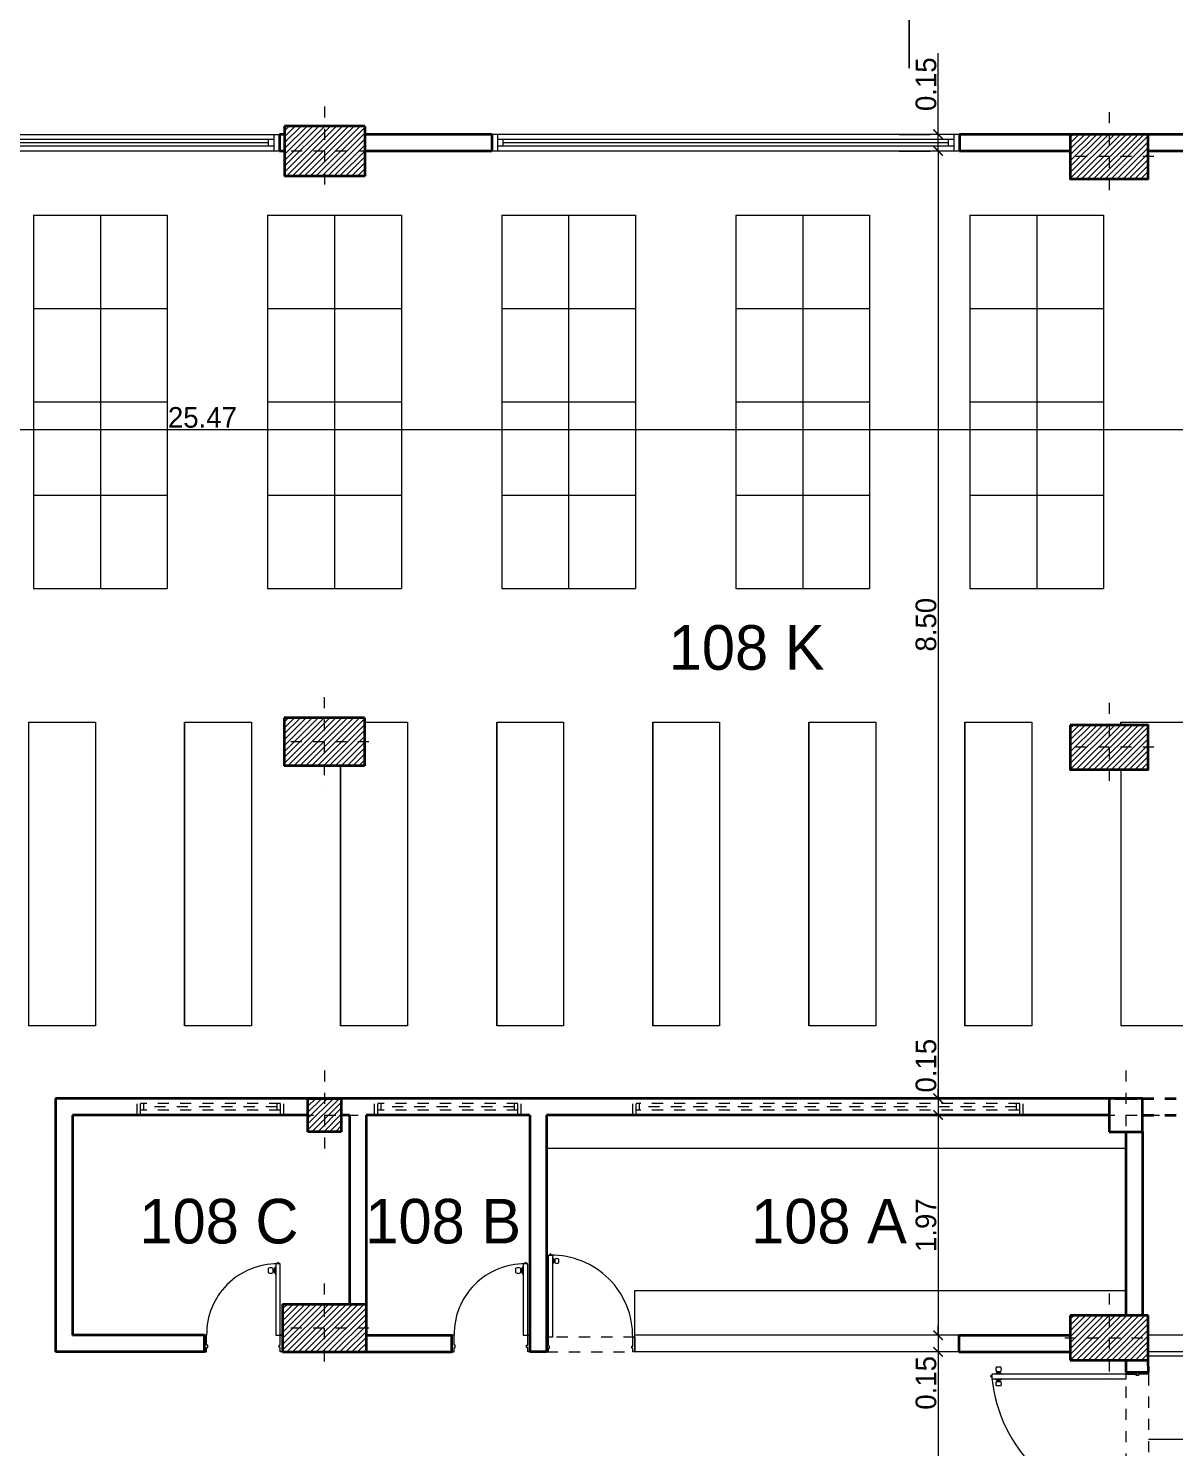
# Model space of a CAD drawing. Header units: millimetres. Extents: x 189.5 to 285.5, y -15 to 51.
# Drawn here: x 224.15 to 234.43, y 28.8 to 41.54 of the extents above; entities that cross this region are included whole.
import ezdxf
from ezdxf.enums import TextEntityAlignment as Align

# ---------------------------------------------------------------- set-up
doc = ezdxf.new("R2010")
doc.units = ezdxf.units.MM
doc.header["$LTSCALE"] = 0.005
doc.header["$MEASUREMENT"] = 0
for name, pattern in [('ACAD_ISO02W100', [15, 12, -3]), ('ACAD_ISO10W100', [18, 12, -3, 0, -3]), ('HIDDEN', [0.375, 0.25, -0.125])]:
    doc.linetypes.add(name, pattern=pattern)
for name, color, linetype, lineweight in [('Aux', 1, 'Continuous', 9), ('columna', 6, 'Continuous', 40), ('cotas', 1, 'Continuous', 15), ('ejes', 1, 'ACAD_ISO10W100', 9), ('Hatch', 11, 'Continuous', 9), ('muebles', 2, 'Continuous', 20), ('muro', 5, 'Continuous', 40), ('proy', 1, 'ACAD_ISO02W100', 9), ('pu-ven', 2, 'Continuous', 20), ('reforzamiento', 5, 'ACAD_ISO10W100', 40)]:
    doc.layers.add(name, color=color, linetype=linetype, lineweight=lineweight)
doc.layers.add('text', color=1, linetype='Continuous')
doc.layers.add('WB_SIMBOLOS', color=7, linetype='Continuous')
doc.styles.get("Standard").update_dxf_attribs({"font": 'ERASMD.TTF', "height": 0.185})
doc.dimstyles.get("Standard").update_dxf_attribs({"dimtxt": 0.15, "dimasz": 0.085, "dimexe": 0.07, "dimexo": 0.4, "dimgap": 0.015, "dimtad": 1, "dimzin": 1, "dimdsep": 46, "dimtxsty": 'Standard', "dimblk": 'ARCHTICK', "dimcen": 0, "dimclrd": 256, "dimclre": 256, "dimclrt": 2, "dimadec": 0, "dimazin": 0, "dimtfac": 1, "dimtix": 1, "dimtmove": 0, "dimatfit": 0, "dimfxl": 1, "dimlwd": -1, "dimlwe": -1, "dimarcsym": 0})
pattern_1 = [(45, (-337.533465, 81.375706), (-0.0265165043, 0.0265165043), [])]

# ---------------------------------------------------------------- blocks, each defined once
blk = doc.blocks.new('_ArchTick')
at = {"color": 0, "linetype": 'ByBlock', "const_width": 0.15}
blk.add_lwpolyline([(-0.5, -0.5), (0.5, 0.5)], dxfattribs=at)
blk = doc.blocks.new('*D124')
at = {"layer": 'cotas', "transparency": 16777216}
for p, q in [((212.972, 38.271), (212.972, 38.008)), ((238.444, 37.762), (238.444, 38.008)), ((212.972, 37.938), (238.444, 37.938))]:
    blk.add_line(p, q, dxfattribs=at)
at = {"layer": 'Defpoints', "color": 0, "transparency": 16777216}
for p in [(212.972, 37.871), (238.444, 37.938), (238.444, 37.362)]:
    blk.add_point(p, dxfattribs=at)
at = {"layer": 'cotas', "transparency": 16777216, "xscale": 0.085, "yscale": 0.085, "zscale": 0.085, "rotation": 180}
blk.add_blockref('_ArchTick', (212.972, 37.938), dxfattribs=at)
at = {"layer": 'cotas', "transparency": 16777216, "xscale": 0.085, "yscale": 0.085, "zscale": 0.085}
blk.add_blockref('_ArchTick', (238.444, 37.938), dxfattribs=at)
at = {"layer": 'cotas', "color": 2, "transparency": 16777216, "insert": (225.708, 38.045), "char_height": 0.185, "attachment_point": 5}
blk.add_mtext('25.47', dxfattribs=at)
blk = doc.blocks.new('*D198')
at = {"layer": 'cotas', "transparency": 16777216}
for p, q in [((232.308, 40.586), (232.308, 41.315)), ((231.958, 40.586), (232.238, 40.586)), ((232.308, 40.436), (232.308, 40.586)), ((231.958, 40.436), (232.238, 40.436)), ((232.308, 40.436), (232.308, 40.351))]:
    blk.add_line(p, q, dxfattribs=at)
at = {"layer": 'Defpoints', "color": 0, "transparency": 16777216}
for p in [(232.358, 40.586), (232.308, 40.436), (232.358, 40.436)]:
    blk.add_point(p, dxfattribs=at)
at = {"layer": 'cotas', "transparency": 16777216, "xscale": 0.085, "yscale": 0.085, "zscale": 0.085}
for p, rotation in [((232.308, 40.586), 270), ((232.308, 40.436), 90)]:
    blk.add_blockref('_ArchTick', p, dxfattribs=dict(at, rotation=rotation))
at = {"layer": 'cotas', "color": 2, "transparency": 16777216, "insert": (232.2, 41.036), "char_height": 0.185, "attachment_point": 5, "rotation": 90}
blk.add_mtext('0.15', dxfattribs=at)
blk = doc.blocks.new('*D199')
at = {"layer": 'cotas', "transparency": 16777216}
for p, q in [((231.958, 40.436), (232.238, 40.436)), ((232.308, 40.436), (232.308, 31.936)), ((232.312, 31.936), (232.238, 31.936))]:
    blk.add_line(p, q, dxfattribs=at)
at = {"layer": 'Defpoints', "color": 0, "transparency": 16777216}
for p in [(232.358, 40.436), (232.308, 31.936), (232.712, 31.936)]:
    blk.add_point(p, dxfattribs=at)
at = {"layer": 'cotas', "transparency": 16777216, "xscale": 0.085, "yscale": 0.085, "zscale": 0.085}
for p, rotation in [((232.308, 40.436), 90), ((232.308, 31.936), 270)]:
    blk.add_blockref('_ArchTick', p, dxfattribs=dict(at, rotation=rotation))
at = {"layer": 'cotas', "color": 2, "transparency": 16777216, "insert": (232.2, 36.186), "char_height": 0.185, "attachment_point": 5, "rotation": 90}
blk.add_mtext('8.50', dxfattribs=at)
blk = doc.blocks.new('*D200')
at = {"layer": 'cotas', "transparency": 16777216}
for p, q in [((232.308, 31.936), (232.308, 32.021)), ((232.312, 31.936), (232.238, 31.936)), ((232.308, 31.936), (232.308, 31.786)), ((232.312, 31.786), (232.238, 31.786)), ((232.308, 31.786), (232.308, 31.701))]:
    blk.add_line(p, q, dxfattribs=at)
at = {"layer": 'Defpoints', "color": 0, "transparency": 16777216}
for p in [(232.712, 31.936), (232.308, 31.786), (232.712, 31.786)]:
    blk.add_point(p, dxfattribs=at)
at = {"layer": 'cotas', "transparency": 16777216, "xscale": 0.085, "yscale": 0.085, "zscale": 0.085}
for p, rotation in [((232.308, 31.936), 270), ((232.308, 31.786), 90)]:
    blk.add_blockref('_ArchTick', p, dxfattribs=dict(at, rotation=rotation))
at = {"layer": 'cotas', "color": 2, "transparency": 16777216, "insert": (232.2, 32.229), "char_height": 0.185, "attachment_point": 5, "rotation": 90}
blk.add_mtext('0.15', dxfattribs=at)
blk = doc.blocks.new('*D201')
at = {"layer": 'cotas', "transparency": 16777216}
for p, q in [((232.312, 31.786), (232.238, 31.786)), ((232.308, 31.786), (232.308, 29.811)), ((232.408, 29.811), (232.238, 29.811))]:
    blk.add_line(p, q, dxfattribs=at)
at = {"layer": 'Defpoints', "color": 0, "transparency": 16777216}
for p in [(232.712, 31.786), (232.308, 29.811), (232.808, 29.811)]:
    blk.add_point(p, dxfattribs=at)
at = {"layer": 'cotas', "transparency": 16777216, "xscale": 0.085, "yscale": 0.085, "zscale": 0.085}
for p, rotation in [((232.308, 31.786), 90), ((232.308, 29.811), 270)]:
    blk.add_blockref('_ArchTick', p, dxfattribs=dict(at, rotation=rotation))
at = {"layer": 'cotas', "color": 2, "transparency": 16777216, "insert": (232.2, 30.798), "char_height": 0.185, "attachment_point": 5, "rotation": 90}
blk.add_mtext('1.97', dxfattribs=at)
blk = doc.blocks.new('*D202')
at = {"layer": 'cotas', "transparency": 16777216}
for p, q in [((232.408, 29.811), (232.238, 29.811)), ((232.308, 29.811), (232.308, 29.896)), ((232.308, 29.811), (232.308, 29.661)), ((232.408, 29.661), (232.238, 29.661)), ((232.308, 29.661), (232.308, 29.576))]:
    blk.add_line(p, q, dxfattribs=at)
at = {"layer": 'Defpoints', "color": 0, "transparency": 16777216}
for p in [(232.808, 29.811), (232.308, 29.661), (232.808, 29.661)]:
    blk.add_point(p, dxfattribs=at)
at = {"layer": 'cotas', "transparency": 16777216, "xscale": 0.085, "yscale": 0.085, "zscale": 0.085}
for p, rotation in [((232.308, 29.811), 270), ((232.308, 29.661), 90)]:
    blk.add_blockref('_ArchTick', p, dxfattribs=dict(at, rotation=rotation))
at = {"layer": 'cotas', "color": 2, "transparency": 16777216, "insert": (232.2, 29.383), "char_height": 0.185, "attachment_point": 5, "rotation": 90}
blk.add_mtext('0.15', dxfattribs=at)
blk = doc.blocks.new('*D203')
at = {"layer": 'cotas', "transparency": 16777216}
for p, q in [((232.408, 29.661), (232.238, 29.661)), ((232.308, 29.661), (232.308, 26.786)), ((232.273, 26.786), (232.238, 26.786))]:
    blk.add_line(p, q, dxfattribs=at)
at = {"layer": 'Defpoints', "color": 0, "transparency": 16777216}
for p in [(232.808, 29.661), (232.308, 26.786), (232.673, 26.786)]:
    blk.add_point(p, dxfattribs=at)
at = {"layer": 'cotas', "transparency": 16777216, "xscale": 0.085, "yscale": 0.085, "zscale": 0.085}
for p, rotation in [((232.308, 29.661), 90), ((232.308, 26.786), 270)]:
    blk.add_blockref('_ArchTick', p, dxfattribs=dict(at, rotation=rotation))
at = {"layer": 'cotas', "color": 2, "transparency": 16777216, "insert": (232.2, 28.224), "char_height": 0.185, "attachment_point": 5, "rotation": 90}
blk.add_mtext('2.88', dxfattribs=at)

msp = doc.modelspace()

# ---------------------------------------------------------------- hatches: boundary and pattern name
at = {"layer": 'Hatch'}
h = msp.add_hatch(dxfattribs=at)
h.set_pattern_fill('ANSI31', color=256, scale=0.3, style=0)
h.set_pattern_definition(pattern_1)
h.paths.add_polyline_path([(226.804, 40.661), (226.444, 40.661), (226.444, 40.436), (226.804, 40.436)])
h.paths.add_polyline_path([(227.164, 40.661), (226.804, 40.661), (226.804, 40.436), (227.164, 40.436)])
h.paths.add_polyline_path([(227.164, 40.436), (226.804, 40.436), (226.804, 40.211), (227.164, 40.211)])
h.paths.add_polyline_path([(226.804, 40.436), (226.444, 40.436), (226.444, 40.211), (226.804, 40.211)])
h = msp.add_hatch(dxfattribs=at)
h.set_pattern_fill('ANSI31', color=256, scale=0.3, style=0)
h.set_pattern_definition(pattern_1)
h.paths.add_polyline_path([(233.844, 40.586), (233.494, 40.586), (233.494, 40.386), (233.844, 40.386)])
h.paths.add_polyline_path([(233.844, 40.386), (233.494, 40.386), (233.494, 40.186), (233.844, 40.186)])
h.paths.add_polyline_path([(234.194, 40.586), (233.844, 40.586), (233.844, 40.386), (234.194, 40.386)])
h.paths.add_polyline_path([(234.194, 40.386), (233.844, 40.386), (233.844, 40.186), (234.194, 40.186)])
h = msp.add_hatch(dxfattribs=at)
h.set_pattern_fill('NET', color=256, scale=6, style=0)
h.set_pattern_definition([(0, (-337.5335, 81.3757), (0, 0.75), []), (90, (-337.5335, 81.3757), (-0.75, 5e-17), [])])
h.paths.add_polyline_path([(251.589, 29.636), (251.589, 29.811), (251.542, 29.811), (250.739, 29.811), (247.989, 29.811), (247.989, 29.561), (247.259, 29.561), (247.259, 29.811), (246.739, 29.811), (245.119, 29.811), (244.419, 29.811), (244.419, 34.202), (244.419, 34.202), (244.419, 35.081), (244.419, 35.081), (244.419, 35.231), (244.419, 35.244), (244.419, 35.263), (244.419, 36.131), (244.419, 36.131), (244.419, 40.436), (243.044, 40.436), (243.044, 36.334), (243.044, 36.322), (243.044, 36.302), (243.044, 35.434), (243.044, 35.434), (243.044, 29.811), (241.044, 29.811), (241.026, 29.811), (240.254, 29.811), (239.109, 29.811), (239.109, 29.561), (238.379, 29.561), (238.379, 29.66), (238.361, 29.66), (237.589, 29.66), (237.589, 29.661), (234.194, 29.661), (234.194, 29.586), (234.195, 29.46), (234.195, 29.46), (234.195, 27.05), (234.195, 26.786), (234.192, 25.919), (234.192, 23.761), (234.192, 23.286), (234.192, 23.186), (234.764, 23.186), (234.764, 23.186), (234.784, 23.186), (234.784, 24.393), (234.824, 24.393), (234.824, 24.388, -0.361107), (235.988, 23.186, -0.36511), (237.154, 24.39), (237.154, 24.393), (237.169, 24.393), (237.169, 24.394, -1.126482), (237.186, 24.393), (237.214, 24.393), (237.214, 24.831), (237.214, 24.861), (237.214, 24.961), (237.214, 25.531), (237.214, 26.786), (238.394, 26.786), (238.394, 26.886), (239.094, 26.886), (239.094, 26.779), (239.694, 26.779), (239.694, 26.786), (240.994, 26.786), (240.994, 26.586), (242.094, 26.586), (242.094, 27.09, -0.414214), (242.069, 27.115, -1), (242.119, 27.115, -0.414214), (242.094, 27.09), (242.094, 26.586), (243.294, 26.586), (243.319, 26.586), (243.319, 26.536), (243.969, 26.536), (243.969, 26.586), (243.994, 26.586), (245.494, 26.586), (245.494, 26.786), (247.539, 26.786), (247.539, 26.886), (248.239, 26.886), (248.239, 26.486), (248.189, 26.486), (248.189, 23.186), (248.709, 23.186), (248.709, 24.291), (248.695, 24.319, -0.533094), (248.625, 24.331, -0.533094), (248.695, 24.343), (248.709, 24.371), (248.709, 24.393), (248.749, 24.393), (248.749, 24.388, -0.361107), (249.913, 23.186, -0.36511), (251.079, 24.39), (251.079, 24.393), (251.094, 24.393), (251.094, 24.394, -1.126482), (251.111, 24.393), (251.119, 24.393), (251.119, 24.371), (251.133, 24.343, -0.533094), (251.203, 24.331, -0.533094), (251.133, 24.319), (251.119, 24.291), (251.119, 23.286), (251.639, 23.286), (251.639, 26.436), (251.589, 26.436), (251.589, 26.836), (251.589, 26.856), (251.589, 27.736)])
h.paths.add_polyline_path([(237.176, 24.386, -0.994515), (237.179, 24.403, -1.001182), (237.176, 24.386, -0.002159)], flags=17)
h.paths.add_polyline_path([(248.703, 24.331, -0.645497), (248.625, 24.331, -0.645497)], flags=17)
h.paths.add_polyline_path([(251.101, 24.386, -0.00258), (251.101, 24.386, -0.008851), (251.101, 24.386, -363.638745), (251.101, 24.386, -115.199199)], flags=17)
h.paths.add_polyline_path([(251.203, 24.331, -0.645497), (251.125, 24.331, -0.645497)], flags=16)
h.paths.add_polyline_path([(251.119, 24.39), (251.084, 24.39, 0.366205), (249.913, 23.186), (251.119, 23.186)], flags=16)
h.paths.add_polyline_path([(251.065, 24.343), (251.074, 24.361), (251.074, 24.301), (251.065, 24.319, -0.533094), (250.995, 24.331, -0.533094)], flags=0)
h.paths.add_polyline_path([(251.064, 24.321), (251.054, 24.321), (251.054, 24.301), (251.064, 24.301)], flags=0)
h.paths.add_polyline_path([(248.814, 24.379), (248.814, 24.311, -0.337682), (248.763, 24.319), (248.749, 24.291), (248.749, 23.186), (249.913, 23.186, 0.34701)], flags=16)
h.paths.add_polyline_path([(251.109, 23.096), (251.119, 23.096), (251.119, 23.186), (248.709, 23.186), (248.709, 23.096), (248.719, 23.096), (248.719, 23.076), (248.709, 23.076), (248.709, 22.986), (251.119, 22.986), (251.119, 23.076), (251.109, 23.076)])
h.paths.add_polyline_path([(237.194, 24.39), (237.159, 24.39, 0.366205), (235.988, 23.186), (237.154, 23.186), (237.194, 23.186)], flags=17)
h.paths.add_polyline_path([(237.14, 24.343), (237.149, 24.361), (237.149, 24.301), (237.14, 24.319, -0.533094), (237.07, 24.331, -0.533094)], flags=16)
h.paths.add_polyline_path([(237.139, 24.321), (237.129, 24.321), (237.129, 24.301), (237.139, 24.301)], flags=16)
h.paths.add_polyline_path([(234.889, 24.379), (234.889, 24.311, -0.337682), (234.838, 24.319), (234.824, 24.291), (234.824, 23.186), (235.988, 23.186, 0.34701)], flags=16)
h.paths.add_polyline_path([(237.184, 23.096), (237.194, 23.096), (237.194, 23.186), (234.784, 23.186), (234.784, 23.096), (234.794, 23.096), (234.794, 23.076), (234.794, 23.076), (234.784, 23.076), (234.784, 22.986), (237.194, 22.986), (237.194, 23.076), (237.184, 23.076)])
h.paths.add_polyline_path([(243.41, 38.19), (244.053, 38.19), (244.053, 37.907), (243.41, 37.907)], flags=24)
h.paths.add_polyline_path([(248.983, 29.141), (248.983, 29.727), (249.266, 29.727), (249.266, 29.141)], flags=24)
h.paths.add_polyline_path([(248.983, 28.03), (248.983, 28.662), (249.266, 28.662), (249.266, 28.03)], flags=24)
h.paths.add_polyline_path([(248.983, 24.732), (248.983, 25.335), (249.266, 25.335), (249.266, 24.732)], flags=24)
h.paths.add_polyline_path([(244.842, 29.211), (244.842, 29.798), (245.126, 29.798), (245.126, 29.211)], flags=24)
h.paths.add_polyline_path([(244.842, 27.898), (244.842, 28.499), (245.126, 28.499), (245.126, 27.898)], flags=24)
h.paths.add_polyline_path([(239.754, 27.979), (239.754, 28.612), (240.037, 28.612), (240.037, 27.979)], flags=24)
h = msp.add_hatch(dxfattribs=at)
h.set_pattern_fill('ANSI31', color=256, scale=0.3, style=0)
h.set_pattern_definition(pattern_1)
h.paths.add_polyline_path([(227.161, 35.351), (226.441, 35.351), (226.441, 34.921), (227.161, 34.921)])
h = msp.add_hatch(dxfattribs=at)
h.set_pattern_fill('ANSI31', color=256, scale=0.3, style=0)
h.set_pattern_definition(pattern_1)
h.paths.add_polyline_path([(233.844, 35.286), (233.494, 35.286), (233.494, 35.086), (233.844, 35.086)])
h.paths.add_polyline_path([(234.194, 35.286), (233.844, 35.286), (233.844, 35.086), (234.194, 35.086)])
h.paths.add_polyline_path([(234.194, 35.086), (233.844, 35.086), (233.844, 34.886), (234.194, 34.886)])
h.paths.add_polyline_path([(233.844, 35.086), (233.494, 35.086), (233.494, 34.886), (233.844, 34.886)])
h = msp.add_hatch(dxfattribs=at)
h.set_pattern_fill('ANSI31', color=256, scale=0.3, style=0)
h.set_pattern_definition(pattern_1)
h.paths.add_polyline_path([(226.954, 31.936), (226.654, 31.936), (226.654, 31.636), (226.954, 31.636)])
h = msp.add_hatch(dxfattribs=at)
h.set_pattern_fill('ANSI31', color=256, scale=0.3, style=0)
h.set_pattern_definition(pattern_1)
h.paths.add_polyline_path([(227.176, 30.09), (226.426, 30.09), (226.426, 29.81), (226.426, 29.81), (226.426, 29.66), (227.176, 29.66)])
h = msp.add_hatch(dxfattribs=at)
h.set_pattern_fill('ANSI31', color=256, scale=0.3, style=0)
h.set_pattern_definition(pattern_1)
h.paths.add_polyline_path([(233.844, 29.986), (233.494, 29.986), (233.494, 29.786), (233.844, 29.786)])
h.paths.add_polyline_path([(234.194, 29.986), (233.844, 29.986), (233.844, 29.786), (234.194, 29.786)])
h.paths.add_polyline_path([(234.194, 29.786), (233.844, 29.786), (233.844, 29.586), (234.194, 29.586)])
h.paths.add_polyline_path([(233.844, 29.786), (233.494, 29.786), (233.494, 29.586), (233.844, 29.586)])

# ---------------------------------------------------------------- linework, layer by layer
at = {"layer": 'Aux'}
for p, q in [((226.349, 40.541), (222.698, 40.541)), ((232.449, 40.541), (228.354, 40.541)), ((226.349, 40.481), (222.698, 40.481)), ((232.449, 40.481), (228.354, 40.481)), ((226.401, 30.453), (226.371, 30.453)), ((226.371, 30.453), (226.371, 30.45)), ((226.381, 30.453), (226.381, 30.455)), ((226.381, 30.455), (226.381, 30.453)), ((226.391, 30.453), (226.391, 30.463)), ((226.391, 30.453), (226.391, 30.463)), ((226.401, 30.45), (226.401, 30.453)), ((228.621, 30.453), (228.591, 30.453)), ((228.591, 30.453), (228.591, 30.45)), ((228.601, 30.453), (228.601, 30.455)), ((228.601, 30.455), (228.601, 30.453)), ((228.611, 30.453), (228.611, 30.463)), ((228.611, 30.453), (228.611, 30.463)), ((228.621, 30.45), (228.621, 30.453)), ((228.827, 30.531), (228.827, 30.54)), ((228.835, 30.531), (228.835, 30.533)), ((226.301, 30.371), (226.301, 30.411)), ((226.341, 30.411), (226.341, 30.371)), ((226.351, 30.401), (226.341, 30.401)), ((226.341, 30.401), (226.341, 30.381)), ((226.341, 30.381), (226.351, 30.381)), ((226.361, 30.421), (226.351, 30.401)), ((226.351, 30.401), (226.351, 30.381)), ((226.351, 30.381), (226.361, 30.361)), ((226.366, 30.421), (226.361, 30.421)), ((226.361, 30.421), (226.361, 30.361)), ((226.361, 30.361), (226.366, 30.361)), ((228.521, 30.371), (228.521, 30.411)), ((228.561, 30.411), (228.561, 30.371)), ((228.571, 30.401), (228.561, 30.401)), ((228.561, 30.401), (228.561, 30.381)), ((228.561, 30.381), (228.571, 30.381)), ((228.581, 30.421), (228.571, 30.401)), ((228.571, 30.401), (228.571, 30.381)), ((228.571, 30.381), (228.581, 30.361)), ((228.586, 30.421), (228.581, 30.421)), ((228.581, 30.421), (228.581, 30.361)), ((228.581, 30.361), (228.586, 30.361)), ((232.789, 29.445), (232.779, 29.445)), ((232.789, 29.445), (232.779, 29.445)), ((232.789, 29.435), (232.787, 29.435)), ((232.787, 29.435), (232.789, 29.435)), ((232.791, 29.455), (232.789, 29.455)), ((232.789, 29.455), (232.789, 29.425)), ((232.789, 29.425), (232.791, 29.425)), ((232.82, 29.465), (232.84, 29.475)), ((232.82, 29.46), (232.82, 29.465)), ((232.82, 29.465), (232.88, 29.465)), ((232.82, 29.42), (232.82, 29.415)), ((232.87, 29.525), (232.83, 29.525)), ((232.83, 29.485), (232.87, 29.485)), ((232.84, 29.475), (232.84, 29.485)), ((232.84, 29.485), (232.86, 29.485)), ((232.84, 29.475), (232.86, 29.475)), ((232.86, 29.485), (232.86, 29.475)), ((232.86, 29.475), (232.88, 29.465)), ((232.88, 29.465), (232.88, 29.46)), ((232.88, 29.415), (232.88, 29.42)), ((232.82, 29.415), (232.88, 29.415)), ((232.82, 29.415), (232.84, 29.405)), ((232.83, 29.395), (232.87, 29.395)), ((232.87, 29.355), (232.83, 29.355)), ((232.84, 29.405), (232.84, 29.395)), ((232.84, 29.405), (232.86, 29.405)), ((232.84, 29.395), (232.86, 29.395)), ((232.86, 29.405), (232.88, 29.415)), ((232.86, 29.395), (232.86, 29.405))]:
    msp.add_line(p, q, dxfattribs=at)
for points in [[(228.818, 30.529), (228.818, 30.531), (228.844, 30.531), (228.844, 30.529)], [(228.849, 30.503), (228.853, 30.503), (228.853, 30.451), (228.849, 30.451)], [(228.853, 30.503), (228.862, 30.486), (228.862, 30.468), (228.853, 30.451)], [(228.862, 30.486), (228.871, 30.486), (228.871, 30.468), (228.862, 30.468)]]:
    msp.add_lwpolyline(points, dxfattribs=at)
for points in [[(228.827, 30.531), (228.827, 30.54, -0.457422), (228.835, 30.533), (228.835, 30.531)], [(228.871, 30.494), (228.871, 30.459, 0.25), (228.906, 30.459), (228.906, 30.494, 0.25), (228.871, 30.494, 1)]]:
    msp.add_lwpolyline(points, format="xyb", dxfattribs=at)
for centre, radius in [((226.409, 29.813), 0.0025), ((228.628, 29.813), 0.0025), ((228.811, 29.794), 0.00219)]:
    msp.add_circle(centre, radius, dxfattribs=at)
for centre, radius, start, end in [((226.376, 29.82), 0.63, 89.2361, 180.7639), ((226.39, 30.454), 0.00846, 79.499, 177.8206), ((226.39, 30.454), 0.00846, 79.499, 177.8206), ((228.596, 29.82), 0.63, 89.2361, 180.7639), ((228.609, 30.454), 0.00846, 79.499, 177.8206), ((228.609, 30.454), 0.00846, 79.499, 177.8206), ((228.828, 30.533), 0.00743, 2.1794, 100.501), ((228.84, 29.801), 0.728, 359.2361, 90.7639), ((226.321, 30.374), 0.0425, 61.9275, 118.0725), ((226.321, 30.409), 0.0425, 241.9275, 298.0725), ((228.541, 30.374), 0.0425, 61.9275, 118.0725), ((228.541, 30.409), 0.0425, 241.9275, 298.0725), ((232.787, 29.444), 0.00846, 169.499, 267.8206), ((232.787, 29.444), 0.00846, 169.499, 267.8206), ((234.085, 29.551), 1.3, 185.5581, 266.0099), ((232.868, 29.505), 0.0425, 151.9275, 208.0725), ((232.833, 29.505), 0.0425, 331.9275, 28.0725), ((232.868, 29.375), 0.0425, 151.9275, 208.0725), ((232.833, 29.375), 0.0425, 331.9275, 28.0725)]:
    msp.add_arc(centre, radius, start, end, dxfattribs=at)
at = {"layer": 'columna'}
for p, q in [((226.444, 40.661), (226.444, 40.211)), ((227.164, 40.661), (226.444, 40.661)), ((227.164, 40.661), (227.164, 40.211)), ((234.194, 40.586), (233.794, 40.586)), ((234.194, 40.286), (234.194, 40.586)), ((227.164, 40.211), (226.444, 40.211)), ((226.441, 35.351), (226.441, 34.921)), ((227.161, 35.351), (226.441, 35.351)), ((227.161, 35.351), (227.161, 34.921)), ((227.161, 34.921), (226.441, 34.921)), ((226.654, 31.636), (226.654, 31.936)), ((226.654, 31.936), (226.954, 31.936)), ((226.954, 31.936), (226.954, 31.636)), ((234.143, 31.936), (233.843, 31.936)), ((233.843, 31.936), (233.843, 31.636)), ((234.143, 31.636), (234.143, 31.936)), ((226.954, 31.636), (226.654, 31.636)), ((233.843, 31.636), (234.143, 31.636)), ((226.426, 30.09), (226.426, 29.66)), ((226.426, 30.09), (227.176, 30.09)), ((227.176, 30.09), (227.176, 29.66)), ((234.194, 29.986), (233.494, 29.986)), ((233.494, 29.986), (233.494, 29.586)), ((234.194, 29.586), (234.194, 29.986)), ((226.426, 29.66), (227.176, 29.66)), ((233.494, 29.586), (234.194, 29.586))]:
    msp.add_line(p, q, dxfattribs=at)
for points in [[(233.494, 40.586), (233.494, 40.186), (234.194, 40.186), (234.194, 40.586)], [(233.494, 35.286), (233.494, 34.886), (234.194, 34.886), (234.194, 35.286)]]:
    msp.add_lwpolyline(points, close=True, dxfattribs=at)
at = {"layer": 'ejes'}
for p, q in [((226.804, 40.836), (226.804, 40.036)), ((233.844, 40.786), (233.844, 39.986)), ((227.204, 40.436), (226.244, 40.436)), ((234.244, 40.386), (233.444, 40.386)), ((226.801, 35.536), (226.801, 34.736)), ((233.844, 35.486), (233.844, 34.686)), ((227.201, 35.136), (226.401, 35.136)), ((234.244, 35.086), (233.444, 35.086)), ((226.804, 32.186), (226.804, 31.386)), ((233.993, 32.186), (233.993, 31.386)), ((226.404, 31.786), (227.204, 31.786)), ((233.593, 31.786), (234.393, 31.786)), ((226.801, 30.275), (226.801, 29.475)), ((233.844, 30.186), (233.844, 29.386)), ((227.201, 29.875), (226.401, 29.875)), ((233.444, 29.786), (234.244, 29.786))]:
    msp.add_line(p, q, dxfattribs=at)
at = {"layer": 'muebles', "linetype": 'ByBlock'}
for p, q in [((224.193, 39.861), (225.393, 39.861)), ((226.293, 39.861), (227.493, 39.861)), ((228.393, 39.861), (229.593, 39.861)), ((230.493, 39.861), (231.693, 39.861)), ((232.593, 39.861), (233.793, 39.861)), ((224.193, 39.024), (225.393, 39.024)), ((226.293, 39.024), (227.493, 39.024)), ((228.393, 39.024), (229.593, 39.024)), ((230.493, 39.024), (231.693, 39.024)), ((232.593, 39.024), (233.793, 39.024)), ((224.193, 38.186), (225.393, 38.186)), ((226.293, 38.186), (227.493, 38.186)), ((228.393, 38.186), (229.593, 38.186)), ((230.493, 38.186), (231.693, 38.186)), ((232.593, 38.186), (233.793, 38.186)), ((224.193, 37.349), (225.393, 37.349)), ((226.293, 37.349), (227.493, 37.349)), ((228.393, 37.349), (229.593, 37.349)), ((230.493, 37.349), (231.693, 37.349)), ((232.593, 37.349), (233.793, 37.349)), ((224.193, 36.511), (225.393, 36.511)), ((226.293, 36.511), (227.493, 36.511)), ((228.393, 36.511), (229.593, 36.511)), ((230.493, 36.511), (231.693, 36.511)), ((232.593, 36.511), (233.793, 36.511)), ((224.148, 35.311), (224.748, 35.311)), ((224.148, 35.311), (224.148, 32.586)), ((224.748, 35.311), (224.748, 32.586)), ((225.545, 35.311), (225.545, 32.586)), ((225.548, 35.311), (225.548, 32.586)), ((225.548, 35.311), (226.148, 35.311)), ((225.548, 35.311), (225.548, 32.586)), ((226.148, 35.311), (226.148, 32.586)), ((227.161, 35.311), (227.548, 35.311)), ((227.548, 35.311), (227.548, 32.586)), ((228.345, 35.311), (228.345, 32.586)), ((228.348, 35.311), (228.348, 32.586)), ((228.348, 35.311), (228.948, 35.311)), ((228.348, 35.311), (228.348, 32.586)), ((228.948, 35.311), (228.948, 32.586)), ((229.745, 35.311), (229.745, 32.586)), ((229.748, 35.311), (229.748, 32.586)), ((229.748, 35.311), (230.348, 35.311)), ((229.748, 35.311), (229.748, 32.586)), ((230.348, 35.311), (230.348, 32.586)), ((231.145, 35.311), (231.145, 32.586)), ((231.148, 35.311), (231.148, 32.586)), ((231.148, 35.311), (231.748, 35.311)), ((231.148, 35.311), (231.148, 32.586)), ((231.748, 35.311), (231.748, 32.586)), ((232.545, 35.311), (232.545, 32.586)), ((232.548, 35.311), (232.548, 32.586)), ((232.548, 35.311), (233.148, 35.311)), ((232.548, 35.311), (232.548, 32.586)), ((233.148, 35.311), (233.148, 32.586)), ((233.945, 35.311), (233.945, 35.286)), ((233.948, 35.311), (233.948, 35.286)), ((233.948, 35.311), (234.548, 35.311)), ((233.948, 35.311), (233.948, 35.286)), ((226.945, 34.921), (226.945, 32.586)), ((226.948, 34.921), (226.948, 32.586)), ((226.948, 34.921), (226.948, 32.586)), ((233.948, 34.886), (233.948, 32.586)), ((233.948, 34.886), (233.948, 32.586)), ((224.748, 32.586), (224.148, 32.586)), ((226.148, 32.586), (225.548, 32.586)), ((227.548, 32.586), (226.948, 32.586)), ((228.948, 32.586), (228.348, 32.586)), ((230.348, 32.586), (229.748, 32.586)), ((231.748, 32.586), (231.148, 32.586)), ((233.148, 32.586), (232.548, 32.586)), ((234.548, 32.586), (233.948, 32.586))]:
    msp.add_line(p, q, dxfattribs=at)
at = {"layer": 'muro', "linetype": 'ByBlock'}
for p, q in [((226.444, 40.586), (226.399, 40.586)), ((228.304, 40.586), (228.004, 40.586)), ((232.794, 40.586), (232.499, 40.586)), ((234.615, 40.586), (234.194, 40.586)), ((226.444, 40.436), (226.399, 40.436)), ((228.304, 40.436), (227.164, 40.436)), ((233.494, 40.436), (232.499, 40.436)), ((234.615, 40.436), (234.194, 40.436)), ((233.843, 31.936), (224.391, 31.936)), ((224.391, 31.936), (224.391, 29.66)), ((226.654, 31.786), (224.541, 31.786)), ((224.541, 31.786), (224.541, 29.81)), ((227.026, 31.786), (226.954, 31.786)), ((227.026, 31.786), (227.026, 30.09)), ((228.646, 31.786), (227.176, 31.786)), ((227.176, 31.786), (227.176, 29.81)), ((228.646, 31.786), (228.646, 29.66)), ((233.843, 31.786), (228.796, 31.786)), ((228.796, 31.786), (228.796, 29.66)), ((233.993, 31.636), (233.993, 30.186)), ((234.143, 31.636), (234.143, 30.186)), ((233.993, 30.186), (233.993, 29.986)), ((234.143, 30.186), (234.143, 29.986)), ((227.176, 29.81), (227.946, 29.81)), ((227.176, 29.66), (227.946, 29.66)), ((228.796, 29.66), (228.646, 29.66))]:
    msp.add_line(p, q, dxfattribs=at)
at = {"layer": 'muro'}
for p, q in [((226.399, 40.586), (226.399, 40.436)), ((228.304, 40.586), (228.304, 40.436)), ((232.499, 40.586), (232.499, 40.436)), ((233.894, 31.936), (234.094, 31.936)), ((225.726, 29.81), (224.541, 29.81)), ((232.494, 29.811), (233.494, 29.811)), ((232.494, 29.811), (232.494, 29.661)), ((225.726, 29.66), (224.391, 29.66)), ((232.494, 29.661), (233.494, 29.661)), ((233.995, 29.48), (233.995, 29.586)), ((234.195, 29.48), (234.194, 29.586)), ((233.995, 29.48), (234.195, 29.48))]:
    msp.add_line(p, q, dxfattribs=at)
at = {"layer": 'muro', "linetype": 'HIDDEN'}
for p, q in [((234.143, 31.934), (238.444, 31.934)), ((234.143, 31.784), (238.444, 31.784))]:
    msp.add_line(p, q, dxfattribs=at)
at = {"layer": 'proy'}
for p, q in [((225.122, 31.786), (225.122, 31.935)), ((225.152, 31.786), (225.152, 31.935)), ((226.408, 31.89), (225.152, 31.89)), ((225.182, 31.83), (225.182, 31.89)), ((226.378, 31.86), (225.182, 31.86)), ((226.378, 31.83), (226.378, 31.89)), ((226.408, 31.786), (226.408, 31.935)), ((226.438, 31.786), (226.438, 31.935)), ((227.253, 31.786), (227.253, 31.935)), ((227.283, 31.786), (227.283, 31.935)), ((228.539, 31.89), (227.283, 31.89)), ((227.313, 31.83), (227.313, 31.89)), ((228.509, 31.86), (227.313, 31.86)), ((228.509, 31.83), (228.509, 31.89)), ((228.539, 31.786), (228.539, 31.935)), ((228.569, 31.786), (228.569, 31.935)), ((229.57, 31.786), (229.57, 31.936)), ((229.6, 31.786), (229.6, 31.936)), ((233.04, 31.891), (229.6, 31.891)), ((229.63, 31.831), (229.63, 31.891)), ((233.01, 31.861), (229.63, 31.861)), ((233.01, 31.831), (233.01, 31.891)), ((233.04, 31.786), (233.04, 31.936)), ((233.07, 31.786), (233.07, 31.936)), ((226.408, 31.83), (225.152, 31.83)), ((228.539, 31.83), (227.283, 31.83)), ((233.04, 31.831), (229.6, 31.831)), ((233.995, 27.05), (233.995, 29.46)), ((233.995, 29.46), (234.195, 29.46)), ((234.195, 29.46), (234.195, 27.05))]:
    msp.add_line(p, q, dxfattribs=at)
msp.add_lwpolyline([(228.796, 29.66), (229.586, 29.66), (229.586, 29.792), (228.796, 29.792)], close=True, dxfattribs=at)
at = {"layer": 'pu-ven'}
for p, q in [((222.648, 40.586), (226.399, 40.586)), ((226.299, 40.511), (222.748, 40.511)), ((226.299, 40.541), (226.299, 40.481)), ((226.349, 40.586), (226.349, 40.436)), ((226.399, 40.586), (226.399, 40.436)), ((232.499, 40.586), (228.304, 40.586)), ((228.354, 40.586), (228.354, 40.436)), ((228.404, 40.541), (228.404, 40.481)), ((232.399, 40.511), (228.404, 40.511)), ((232.399, 40.541), (232.399, 40.481)), ((232.449, 40.586), (232.449, 40.436)), ((226.399, 40.436), (222.648, 40.436)), ((232.499, 40.436), (228.304, 40.436)), ((224.193, 39.861), (224.193, 36.511)), ((224.793, 39.861), (224.793, 36.511)), ((225.393, 39.861), (225.393, 36.511)), ((226.293, 39.861), (226.293, 36.511)), ((226.893, 39.861), (226.893, 36.511)), ((227.493, 39.861), (227.493, 36.511)), ((228.393, 39.861), (228.393, 36.511)), ((228.993, 39.861), (228.993, 36.511)), ((229.593, 39.861), (229.593, 36.511)), ((230.493, 39.861), (230.493, 36.511)), ((231.093, 39.861), (231.093, 36.511)), ((231.693, 39.861), (231.693, 36.511)), ((232.593, 39.861), (232.593, 36.511)), ((233.193, 39.861), (233.193, 36.511)), ((233.793, 39.861), (233.793, 36.511)), ((225.393, 39.536), (225.393, 36.511)), ((227.493, 39.536), (227.493, 36.511)), ((229.593, 39.536), (229.593, 36.511)), ((231.693, 39.536), (231.693, 36.511)), ((233.793, 39.536), (233.793, 36.511)), ((233.993, 31.486), (228.796, 31.486)), ((226.406, 30.45), (226.366, 30.45)), ((226.366, 30.45), (226.366, 29.81)), ((226.406, 29.81), (226.406, 30.45)), ((228.626, 30.45), (228.586, 30.45)), ((228.586, 30.45), (228.586, 29.81)), ((228.626, 29.81), (228.626, 30.45)), ((229.586, 30.211), (233.993, 30.211)), ((229.586, 29.661), (229.586, 30.211)), ((225.726, 29.81), (225.726, 29.66)), ((225.746, 29.81), (225.726, 29.81)), ((225.746, 29.72), (225.746, 29.81)), ((226.366, 29.81), (226.406, 29.81)), ((226.406, 29.72), (226.406, 29.81)), ((226.406, 29.81), (226.426, 29.81)), ((226.426, 29.81), (226.426, 29.66)), ((227.946, 29.81), (227.946, 29.66)), ((227.966, 29.81), (227.946, 29.81)), ((227.966, 29.72), (227.966, 29.81)), ((228.586, 29.81), (228.626, 29.81)), ((228.626, 29.72), (228.626, 29.81)), ((228.626, 29.81), (228.646, 29.81)), ((228.646, 29.81), (228.646, 29.66)), ((229.586, 29.66), (229.586, 29.811)), ((232.494, 29.811), (229.586, 29.811)), ((237.604, 29.811), (234.194, 29.811)), ((225.756, 29.72), (225.746, 29.72)), ((225.746, 29.66), (225.746, 29.7)), ((225.746, 29.7), (225.756, 29.7)), ((225.756, 29.7), (225.756, 29.72)), ((226.396, 29.7), (226.396, 29.72)), ((226.396, 29.72), (226.406, 29.72)), ((226.406, 29.7), (226.396, 29.7)), ((226.406, 29.66), (226.406, 29.7)), ((227.976, 29.72), (227.966, 29.72)), ((227.966, 29.66), (227.966, 29.7)), ((227.966, 29.7), (227.976, 29.7)), ((227.976, 29.7), (227.976, 29.72)), ((228.616, 29.7), (228.616, 29.72)), ((228.616, 29.72), (228.626, 29.72)), ((228.626, 29.7), (228.616, 29.7)), ((228.626, 29.66), (228.626, 29.7)), ((225.726, 29.66), (225.746, 29.66)), ((226.426, 29.66), (226.406, 29.66)), ((227.946, 29.66), (227.966, 29.66)), ((228.646, 29.66), (228.626, 29.66)), ((232.494, 29.661), (229.586, 29.661)), ((237.604, 29.661), (234.194, 29.661)), ((233.995, 29.46), (232.791, 29.46)), ((232.791, 29.46), (232.791, 29.42)), ((232.791, 29.42), (233.995, 29.42)), ((233.995, 29.48), (234.195, 29.48)), ((233.995, 29.46), (233.995, 29.48)), ((234.085, 29.46), (233.995, 29.46)), ((233.995, 29.42), (233.995, 29.46)), ((234.085, 29.45), (234.085, 29.46)), ((234.105, 29.45), (234.085, 29.45)), ((234.195, 29.46), (234.105, 29.46)), ((234.105, 29.46), (234.105, 29.45)), ((234.195, 29.48), (234.195, 29.46))]:
    msp.add_line(p, q, dxfattribs=at)
for points in [[(228.814, 29.792), (228.814, 30.529), (228.849, 30.529), (228.849, 29.792)], [(228.796, 29.792), (228.796, 29.66), (228.814, 29.66), (228.814, 29.695), (228.822, 29.695), (228.822, 29.713), (228.814, 29.713), (228.814, 29.792)], [(229.586, 29.792), (229.586, 29.66), (229.568, 29.66), (229.568, 29.695), (229.559, 29.695), (229.559, 29.713), (229.568, 29.713), (229.568, 29.792)]]:
    msp.add_lwpolyline(points, close=True, dxfattribs=at)
at = {"layer": 'reforzamiento', "linetype": 'ByBlock'}
for p, q in [((228.004, 40.586), (227.164, 40.586)), ((233.494, 40.586), (232.794, 40.586)), ((225.726, 29.66), (225.726, 29.81)), ((227.946, 29.66), (227.946, 29.81))]:
    msp.add_line(p, q, dxfattribs=at)
at = {"layer": 'WB_SIMBOLOS'}
msp.add_line((232.049, 47.179), (232.049, 41.179), dxfattribs=at)

# ---------------------------------------------------------------- texts
at = {"layer": 'text'}
for s, p in [('108 K', (230.59, 35.782)), ('108 C', (225.856, 30.634)), ('108 B', (227.868, 30.634)), ('108 A', (231.329, 30.634))]:
    msp.add_text(s, height=0.4, dxfattribs=at).set_placement(p, align=Align.CENTER)

# ---------------------------------------------------------------- dimensions: what is measured, and where the dimension line sits
at = {"layer": 'cotas'}
dim = msp.add_linear_dim(base=(232.308, 40.436), p1=(232.358, 40.586), p2=(232.358, 40.436), angle=90, dimstyle='Standard', dxfattribs=at)
dim.commit()
dim.dimension.update_dxf_attribs({"geometry": '*D198', "text_midpoint": (232.308, 41.036), "dimtype": 160})
for base, p1, p2, picture, middle in [((232.308, 31.936), (232.358, 40.436), (232.712, 31.936), '*D199', (232.2, 36.186)), ((232.3076, 29.8113), (232.7119, 31.7856), (232.8082, 29.8113), '*D201', (232.2001, 30.7985)), ((232.307551524, 26.786288071), (232.808220919, 29.661288071), (232.672834766, 26.786288071), '*D203', (232.200051524, 28.223788071))]:
    dim = msp.add_linear_dim(base=base, p1=p1, p2=p2, angle=90, dimstyle='Standard', override={"dimtmove": 1}, dxfattribs=at)
    dim.commit()
    dim.dimension.update_dxf_attribs({"geometry": picture, "text_midpoint": middle})
dim = msp.add_linear_dim(base=(238.444, 37.938), p1=(212.972, 37.871), p2=(238.444, 37.362), dimstyle='Standard', override={"dimtmove": 1}, dxfattribs=at)
dim.commit()
dim.dimension.update_dxf_attribs({"geometry": '*D124', "text_midpoint": (225.708, 38.045)})
for base, p1, p2, picture, middle in [((232.308, 31.786), (232.712, 31.936), (232.712, 31.786), '*D200', (232.308, 32.229)), ((232.308, 29.661), (232.808, 29.811), (232.808, 29.661), '*D202', (232.308, 29.383))]:
    dim = msp.add_linear_dim(base=base, p1=p1, p2=p2, angle=90, dimstyle='Standard', override={"dimtmove": 1}, dxfattribs=at)
    dim.commit()
    dim.dimension.update_dxf_attribs({"geometry": picture, "text_midpoint": middle, "dimtype": 160})

doc.saveas('drawing.dxf')
